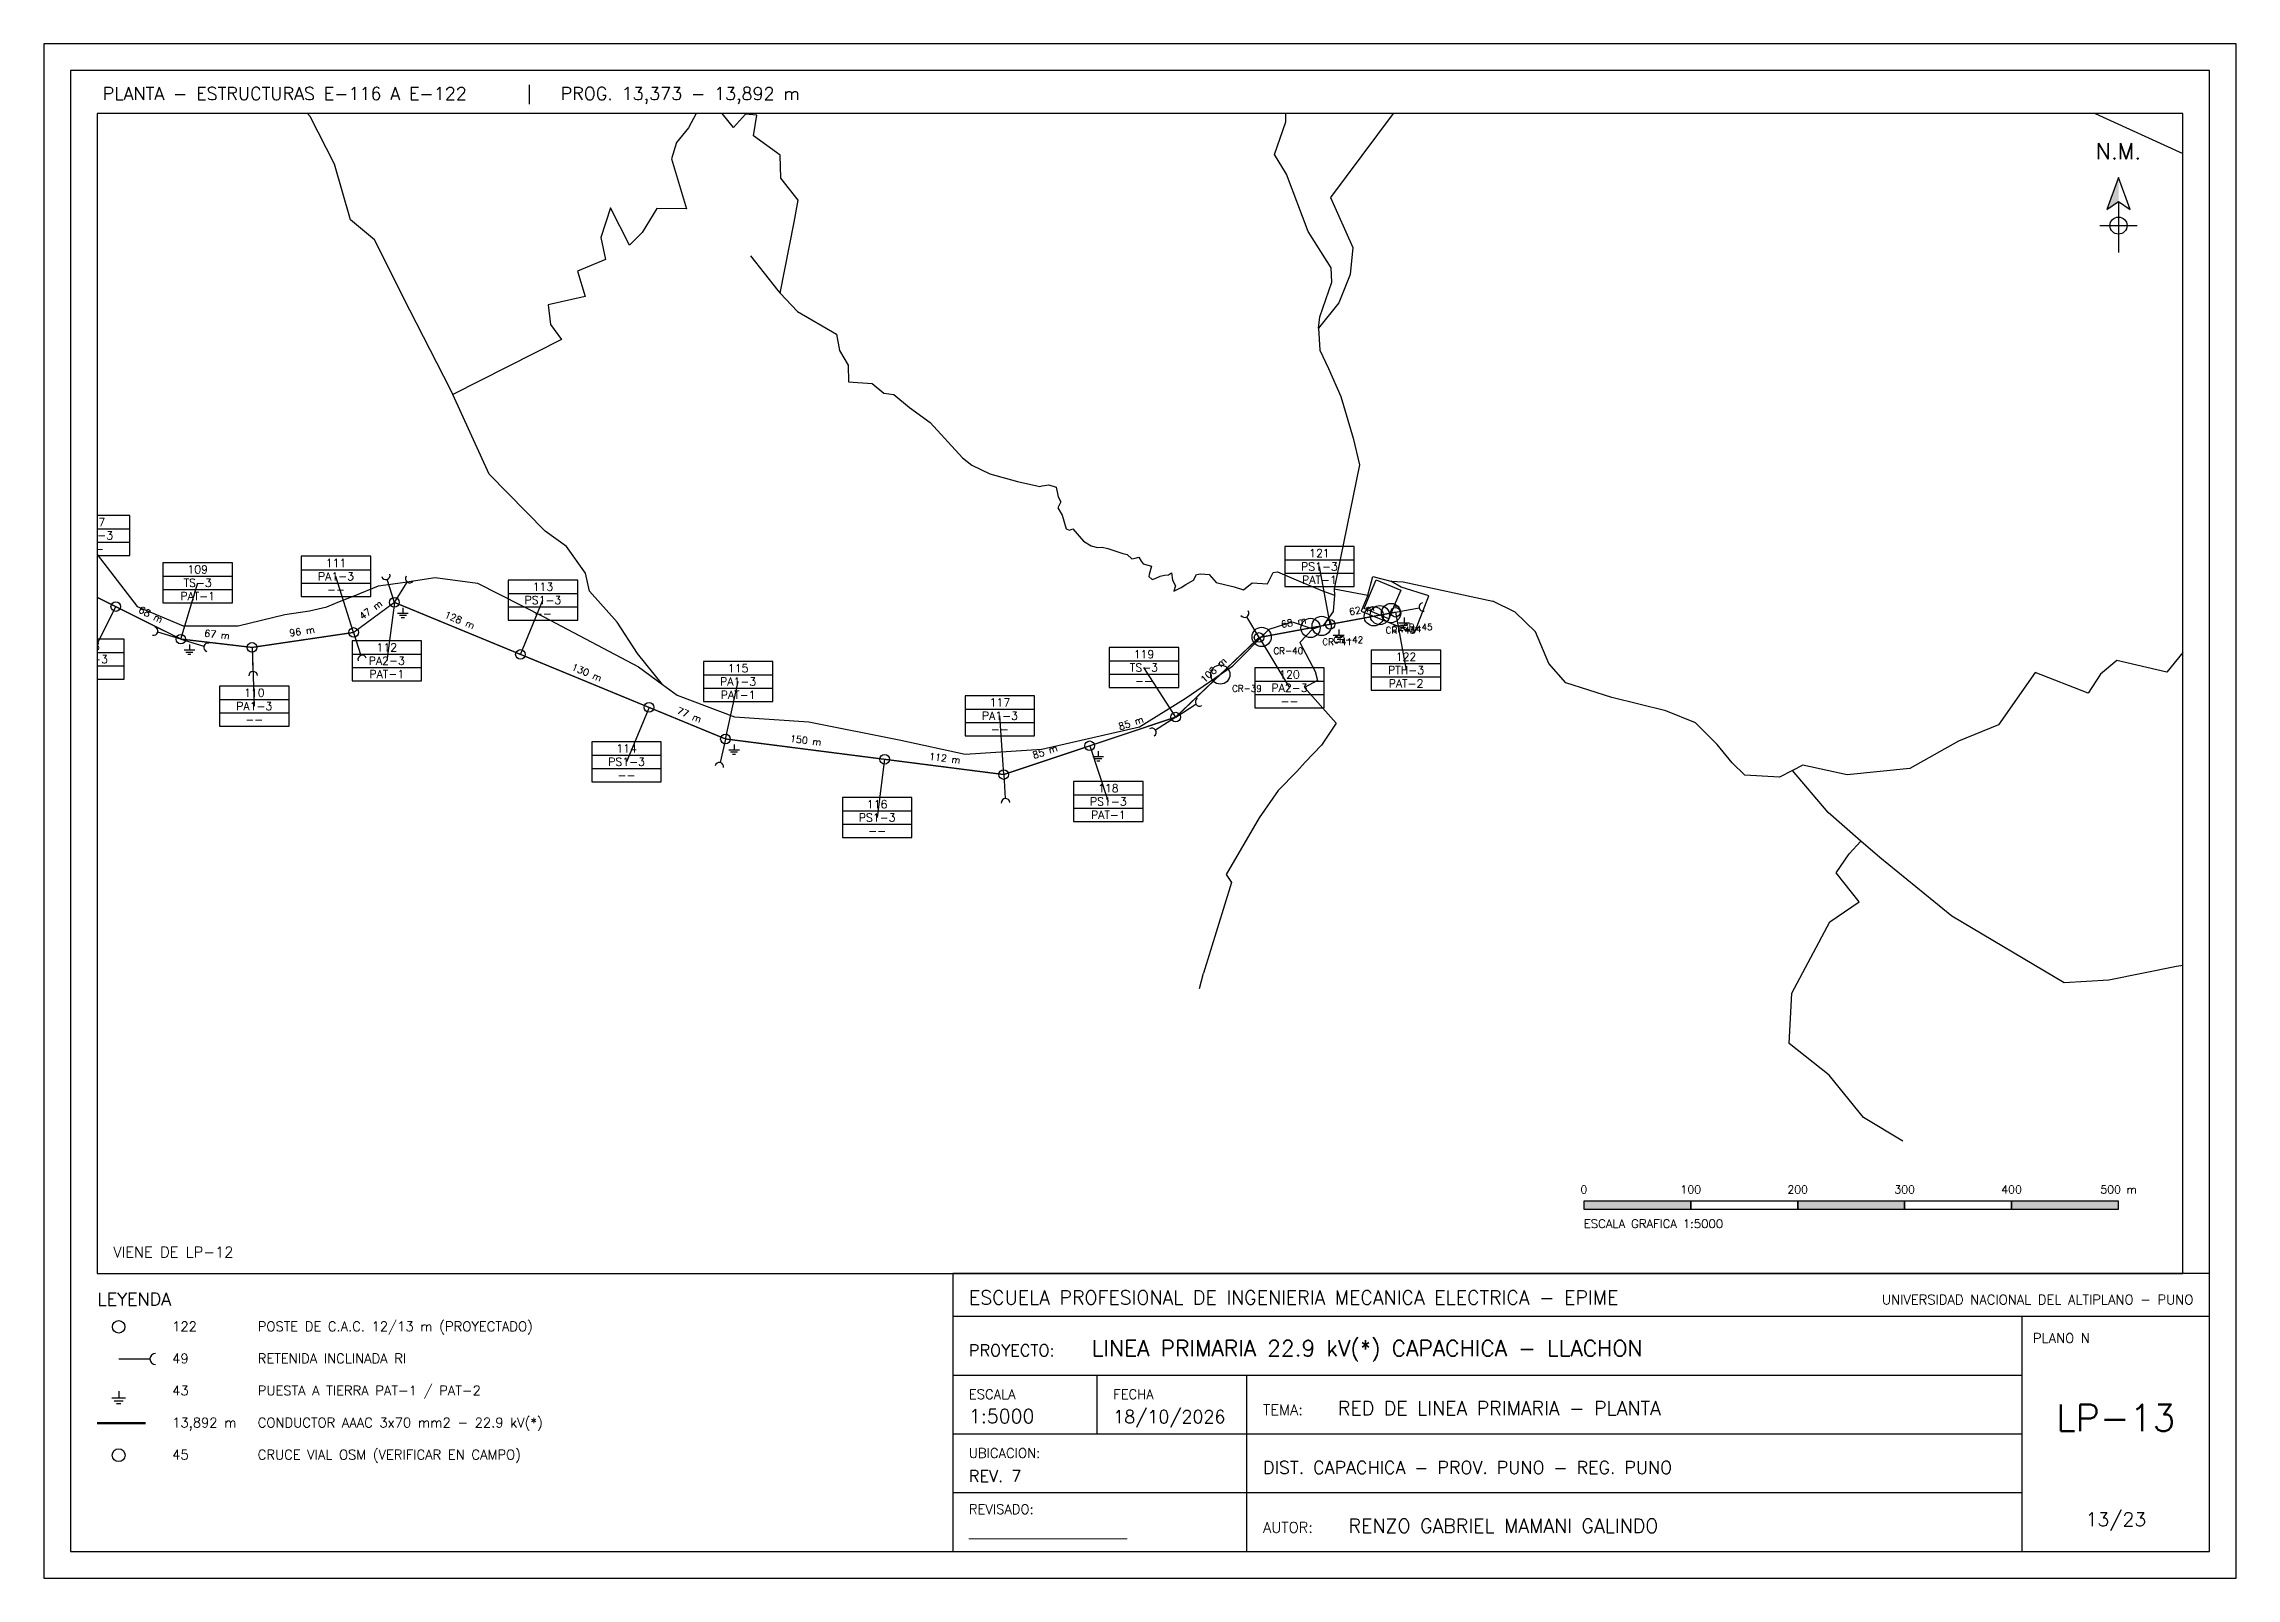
# Paper-space layout 'LP-13' of a CAD drawing. Header units: metres, sheet in millimetres. Extents: x 5 to 415, y 5 to 292.
# The model-space entities are those that its viewports show. They can reach past a viewport. Long polylines and large blocks are cut down to what shows.
import ezdxf
from ezdxf.enums import TextEntityAlignment as Align

# ---------------------------------------------------------------- set-up
doc = ezdxf.new("R2010")
doc.units = ezdxf.units.M
for name, color, linetype in [('CRUCES', 30, 'CONTINUOUS'), ('MARCO', 7, 'CONTINUOUS'), ('NM', 5, 'CONTINUOUS'), ('ROTULO', 7, 'CONTINUOUS'), ('RP_CONDUCTOR', 5, 'CONTINUOUS'), ('RP_CUADROPOSTE', 5, 'CONTINUOUS'), ('RP_LEYENDA', 7, 'CONTINUOUS'), ('RP_POSTE', 1, 'CONTINUOUS'), ('RP_PTIERRA', 2, 'CONTINUOUS'), ('RP_RETENIDA', 1, 'CONTINUOUS'), ('RP_VANO', 4, 'CONTINUOUS'), ('VIAS', 8, 'CONTINUOUS')]:
    doc.layers.add(name, color=color, linetype=linetype)
doc.layers.add('REDCAD_VIEWPORTS', color=8, linetype='CONTINUOUS', plot=False)
doc.styles.add('ROMANS', font='romans.shx')

# ---------------------------------------------------------------- blocks, each defined once
blk = doc.blocks.new('NM')
blk.add_hatch(color=5).paths.add_polyline_path([(0, 0), (0, -4.5), (-2.2, -6)])
for p, q in [((0, -4.5), (0, -14)), ((-3.5, -9), (3.5, -9))]:
    blk.add_line(p, q)
blk.add_lwpolyline([(0, 0), (-2.2, -6), (0, -4.5), (2.2, -6)], close=True)
blk.add_circle((0, -9), 1.6)
at = {"style": 'ROMANS'}
blk.add_text('N.M.', height=3, dxfattribs=at).set_placement((0, 2.5), align=Align.BOTTOM_CENTER)
blk = doc.blocks.new('POSTE_LP')
blk.add_circle((0, 0), 0.9)
blk = doc.blocks.new('RETENIDA')
blk.add_line((0, 0), (4.5, 0))
blk.add_arc((5.3, 0), 0.8, 90, 270)
blk = doc.blocks.new('PAT')
for p, q in [((0, 0), (0, -1)), ((-1, -1), (1, -1)), ((-0.65, -1.4), (0.65, -1.4)), ((-0.3, -1.8), (0.3, -1.8))]:
    blk.add_line(p, q)
blk = doc.blocks.new('CUADRO_POSTE')
for p, q in [((0, 5), (13, 5)), ((0, 2.5), (13, 2.5))]:
    blk.add_line(p, q)
blk.add_lwpolyline([(0, 0), (13, 0), (13, 7.5), (0, 7.5)], close=True)
at = {"style": 'ROMANS'}
for tag, p in [('NUMERO', (6.5, 6.25)), ('ARMADO', (6.5, 3.75)), ('PAT', (6.5, 1.25))]:
    blk.add_attdef(tag, text='', height=1.5, dxfattribs=at).set_placement(p, align=Align.MIDDLE_CENTER)

msp = doc.modelspace()

# ---------------------------------------------------------------- linework, layer by layer
at = {"layer": 'CRUCES'}
for centre in [(415997.6, 8261539.6), (416003.2, 8261540.7), (416013.7, 8261542.6), (415892.7, 8261520.3), (415938.4, 8261528.7), (415948.8, 8261530.6), (415854, 8261485.1)]:
    msp.add_circle(centre, 9, dxfattribs=at)
at = {"layer": 'RP_CONDUCTOR', "const_width": 1.25}
msp.add_lwpolyline([(414760.3, 8261579.1), (414882, 8261518.3), (414948.6, 8261510.5), (415043.6, 8261524.5), (415081.7, 8261552.6), (415391.3, 8261424.9), (415651.5, 8261391.6), (415812.3, 8261445.3), (415890.3, 8261519.8), (416017.8, 8261543.4)], dxfattribs=at)
at = {"layer": 'RP_CUADROPOSTE'}
for p, q in [((414760.3, 8261579.1), (414801.8, 8261615.3)), ((415956.7, 8261532.1), (415946.7, 8261586.2)), ((414882, 8261518.2), (414897.8, 8261570.9)), ((415043.6, 8261524.5), (415027.1, 8261576.9)), ((414821.2, 8261548.7), (414796.6, 8261499.5)), ((415081.7, 8261552.6), (415074.6, 8261498)), ((415199.6, 8261503.9), (415220.6, 8261554.8)), ((416017.8, 8261543.4), (416027.7, 8261489.3)), ((414948.6, 8261510.5), (414950.7, 8261455.6)), ((415890.3, 8261519.8), (415918.7, 8261472.7)), ((415812.3, 8261445.3), (415782.6, 8261491.7)), ((415391.3, 8261424.8), (415403.1, 8261478.6)), ((415319.8, 8261454.4), (415298.8, 8261403.5)), ((415651.5, 8261391.6), (415647.9, 8261446.5)), ((415731.9, 8261418.5), (415749.3, 8261366.3)), ((415540.1, 8261405.9), (415533.1, 8261351.3))]:
    msp.add_line(p, q, dxfattribs=at)
at = {"layer": 'VIAS'}
for points in [[(414702.2, 8261725.4), (414803.8, 8261597.7), (414841.3, 8261548.9), (414884.2, 8261530.6), (414935.7, 8261530.8), (414979.2, 8261541.2), (415002.3, 8261544.6), (415018.5, 8261548.6), (415030.4, 8261553.3), (415044.2, 8261558.6), (415066.9, 8261568), (415089.4, 8261571.1), (415119.7, 8261575.9), (415159.4, 8261570.6), (415221.4, 8261539), (415309.9, 8261492.4), (415332.5, 8261475.8), (415346.2, 8261465.8), (415399.6, 8261445.6), (415469.1, 8261441), (415555.4, 8261423.6), (415615.3, 8261410.6), (415687.2, 8261415.2), (415778.5, 8261436.3), (415821, 8261462.6), (415865.8, 8261493.2), (415899.8, 8261527.5), (415921.2, 8261534.3), (415940.6, 8261528), (415950.6, 8261531.2)], [(415332.5, 8261475.8), (415308.9, 8261504.8), (415290.1, 8261534.1), (415264.3, 8261563), (415260.3, 8261579.9), (415242.8, 8261604.9), (415222.7, 8261619.1), (415170.2, 8261672.6), (415136.4, 8261746.9), (415134.2, 8261751.7), (415096, 8261826), (415063.1, 8261891.7), (415040.8, 8261910.3), (415025.8, 8261962.6), (415003, 8262007.1), (414971.9, 8262042.9)], [(415945.9, 8261809), (415947.2, 8261819.7), (415958.4, 8261852.2), (415957.7, 8261865.6), (415936.3, 8261899.5), (415915.8, 8261953.1), (415904.8, 8261971.5), (415915.4, 8262001.9), (415915.6, 8262074.6)], [(416353.9, 8262141.9), (416316.4, 8262151.8), (416270.4, 8262157.3), (416224.5, 8262134.3), (416194.1, 8262126.4), (416151, 8262108.9), (416093.6, 8262085.8), (416046.1, 8262050.5), (415956.9, 8261931.3), (415977.8, 8261884.6), (415975.6, 8261859.4), (415964.7, 8261832.9), (415945.9, 8261809), (415947.1, 8261788.5), (415955.2, 8261771.4), (415966.8, 8261745.1), (415978.4, 8261706.3), (415984.3, 8261681.2), (415960.4, 8261565.3), (415960.9, 8261559.3), (415959.7, 8261544.2), (415950.6, 8261531.2)], [(416353.9, 8262141.9), (416406.8, 8262139.8), (416438.3, 8262137.4), (416457.3, 8262142.2), (416490, 8262155.8), (416513.9, 8262168.3), (416518.7, 8262170.8), (416542.3, 8262157.4), (416566.6, 8262126.6), (416604.7, 8262083.4), (416648.6, 8262020.7), (417100, 8261814.4), (417172.5, 8261790.7), (417235.8, 8261765.8), (417303.7, 8261743.2), (417461.9, 8261711.6)], [(415442.6, 8261841.7), (415455.5, 8261908.3), (415459.4, 8261928.9), (415443.2, 8261949.4), (415442.3, 8261970.9), (415417.4, 8261989), (415420.7, 8262008.2), (415409.9, 8262009.1), (415398.7, 8261996.8), (415385.2, 8262014), (415368.6, 8262019), (415356.8, 8261996.3), (415345.5, 8261982.8), (415340.7, 8261967.4), (415354.8, 8261920.8), (415327.1, 8261921), (415313.4, 8261898.7), (415301.7, 8261886.8), (415283.9, 8261921.6), (415274.9, 8261893.8), (415279, 8261873.4), (415253, 8261862.4), (415260.1, 8261838.7), (415225.5, 8261830.8), (415227.6, 8261812.5), (415238.1, 8261798.4), (415136.4, 8261746.9)], [(415414.7, 8261876.6), (415440.3, 8261844.3), (415442.6, 8261841.7), (415458.7, 8261824.7), (415495.2, 8261803.4), (415497.9, 8261788.2), (415506, 8261774.6), (415506.3, 8261758.8), (415528.5, 8261757.2), (415539.3, 8261748.3), (415548.6, 8261746.9), (415563.3, 8261735), (415582.6, 8261721), (415613, 8261687.9), (415621.6, 8261680.9), (415638.5, 8261672.7), (415664.4, 8261665.8), (415685.1, 8261661), (415687.4, 8261661.5), (415693.7, 8261662.5), (415700.5, 8261660.5), (415702.3, 8261651.2), (415704.9, 8261646.5), (415702, 8261641.1), (415706.1, 8261634.3), (415709.8, 8261621.3), (415713, 8261620.3), (415716.1, 8261621.3), (415726.1, 8261609.9), (415733.2, 8261605.4), (415739.1, 8261603.9), (415743.5, 8261604.4), (415748.9, 8261603), (415762.8, 8261598.2), (415767, 8261597.5), (415771.4, 8261593.4), (415774.3, 8261594), (415777.9, 8261594.8), (415780, 8261591.1), (415782, 8261588.6), (415789.7, 8261586.5), (415787.5, 8261578.8), (415787.1, 8261576.7), (415790.2, 8261574.1), (415793, 8261574.8), (415797.8, 8261577.1), (415801.8, 8261578), (415805.7, 8261578.3), (415808.5, 8261580.1), (415809.2, 8261573.5), (415812.1, 8261568), (415810.7, 8261563), (415817.3, 8261566.6), (415821.9, 8261569.2), (415829, 8261573.4), (415831.6, 8261578.8), (415835.4, 8261579.3), (415843.7, 8261578.6), (415850.1, 8261571.1), (415867, 8261567.1), (415875.6, 8261564.4), (415883.8, 8261570.9), (415898.2, 8261570), (415903.4, 8261580.6), (415907.4, 8261581.2), (415927, 8261572.8), (415949.7, 8261563.4), (415960.9, 8261559.3)], [(416767.7, 8261522.9), (416739, 8261487.4), (416692.4, 8261498.2), (416677.1, 8261485.5), (416665.4, 8261467.8), (416616.1, 8261487), (416581.6, 8261438), (416544.3, 8261422.7), (416498.7, 8261397.3), (416440.2, 8261391.2), (416398.7, 8261400.3), (416389, 8261395.3), (416376.8, 8261389.1), (416344.5, 8261391), (416332.5, 8261402.6), (416318.6, 8261419.7), (416298.4, 8261440), (416270.7, 8261451.3), (416220.1, 8261463.7), (416177, 8261477.4), (416161.3, 8261495.4), (416148.6, 8261525.1), (416129.6, 8261543.5), (416108.9, 8261553.7)], [(415960.4, 8261565.3), (415992.1, 8261559.3), (415996.6, 8261576.9), (416013.5, 8261572.3), (416024.9, 8261571.9), (416108.9, 8261553.7)], [(415992.1, 8261559.3), (415985.7, 8261544.5), (416035.5, 8261524.2), (416049.1, 8261558.6), (416023.1, 8261566.7), (416013.5, 8261572.3)], [(415999.7, 8261573.7), (416022.8, 8261564.1), (416016.7, 8261549.7), (416011.5, 8261537.3), (415988.4, 8261546.8), (415993.5, 8261559), (415999.7, 8261573.7)], [(415993.5, 8261559), (415992.1, 8261559.3)], [(416016.7, 8261549.7), (416018.9, 8261548.9)], [(415940.6, 8261528), (415928.5, 8261515.1), (415942.6, 8261488.1), (415944.9, 8261479.4), (415932.8, 8261472.9), (415962.5, 8261439.5), (415948.5, 8261419.1), (415933.4, 8261403.2), (415925.5, 8261394.5), (415908.1, 8261376.8), (415890.4, 8261351.1), (415859.5, 8261298.2), (415864.5, 8261290.7), (415838.2, 8261205.8)], [(416861.3, 8261229.5), (416748.2, 8261212.2), (416685, 8261199.4), (416643, 8261196.8), (416538.1, 8261259.2), (416470.7, 8261314), (416453.1, 8261329.3), (416422.3, 8261356.1), (416389, 8261395.3)], [(416492.2, 8261048.7), (416455.6, 8261070.9), (416423.2, 8261110.3), (416385.8, 8261140), (416388.3, 8261187), (416424, 8261253.8), (416451.5, 8261272.6), (416430, 8261299.7), (416441.9, 8261317.3), (416453.1, 8261329.3)], [(415834.7, 8261191.5), (415838.2, 8261205.8)]]:
    msp.add_lwpolyline(points, dxfattribs=at)

# ---------------------------------------------------------------- block references
at = {"layer": 'RP_CUADROPOSTE', "xscale": 5, "yscale": 5}
for p, values in [((414769.3, 8261596.5), {'NUMERO': '107', 'ARMADO': 'PA2-3', 'PAT': '--'}), ((415914.2, 8261567.4), {'NUMERO': '121', 'ARMADO': 'PS1-3', 'PAT': 'PAT-1'}), ((414865.3, 8261552.2), {'NUMERO': '109', 'ARMADO': 'TS-3', 'PAT': 'PAT-1'}), ((414994.6, 8261558.2), {'NUMERO': '111', 'ARMADO': 'PA1-3', 'PAT': '--'}), ((415188.1, 8261536), {'NUMERO': '113', 'ARMADO': 'PS1-3', 'PAT': '--'}), ((414764.1, 8261480.7), {'NUMERO': '108', 'ARMADO': 'PS1-3', 'PAT': '--'}), ((415042.1, 8261479.3), {'NUMERO': '112', 'ARMADO': 'PA2-3', 'PAT': 'PAT-1'}), ((415750.1, 8261472.9), {'NUMERO': '119', 'ARMADO': 'TS-3', 'PAT': '--'}), ((415995.2, 8261470.5), {'NUMERO': '122', 'ARMADO': 'PTH-3', 'PAT': 'PAT-2'}), ((415370.6, 8261459.8), {'NUMERO': '115', 'ARMADO': 'PA1-3', 'PAT': 'PAT-1'}), ((415886.2, 8261453.9), {'NUMERO': '120', 'ARMADO': 'PA2-3', 'PAT': '--'}), ((414918.2, 8261436.8), {'NUMERO': '110', 'ARMADO': 'PA1-3', 'PAT': '--'}), ((415615.4, 8261427.8), {'NUMERO': '117', 'ARMADO': 'PA1-3', 'PAT': '--'}), ((415266.3, 8261384.8), {'NUMERO': '114', 'ARMADO': 'PS1-3', 'PAT': '--'}), ((415716.8, 8261347.6), {'NUMERO': '118', 'ARMADO': 'PS1-3', 'PAT': 'PAT-1'}), ((415500.6, 8261332.6), {'NUMERO': '116', 'ARMADO': 'PS1-3', 'PAT': '--'})]:
    msp.add_blockref('CUADRO_POSTE', p, dxfattribs=at).add_auto_attribs(values)
at = {"layer": 'RP_POSTE', "xscale": 5, "yscale": 5}
for p in [(414821.2, 8261548.7), (415081.7, 8261552.6), (416017.8, 8261543.4), (414882, 8261518.2), (415043.6, 8261524.5), (415890.3, 8261519.8), (415956.7, 8261532.1), (414948.6, 8261510.5), (415199.6, 8261503.9), (415319.8, 8261454.4), (415812.3, 8261445.3), (415391.3, 8261424.8), (415731.9, 8261418.5), (415540.1, 8261405.9), (415651.5, 8261391.6)]:
    msp.add_blockref('POSTE_LP', p, dxfattribs=at)
at = {"layer": 'RP_PTIERRA', "xscale": 5, "yscale": 5}
for p in [(415089.7, 8261547.6), (415964.7, 8261527.1), (416025.8, 8261538.4), (414890, 8261513.2), (415399.3, 8261419.8), (415739.9, 8261413.5)]:
    msp.add_blockref('PAT', p, dxfattribs=at)
at = {"layer": 'RP_RETENIDA', "xscale": 5, "yscale": 5}
for p, rotation in [((415081.7, 8261552.6), 107.49055403816186), ((415081.7, 8261552.6), 57.49055403816186), ((415890.3, 8261519.8), 120.9841678647893), ((416017.8, 8261543.4), 10.46256284613999), ((414882, 8261518.2), 163.3333488614173), ((414882, 8261518.2), -16.666651138582683), ((415043.6, 8261524.5), -72.47607929956662), ((414948.6, 8261510.5), -87.78501014642428), ((415812.3, 8261445.3), 32.60107950866334), ((415812.3, 8261445.3), 212.60107950866333), ((415391.3, 8261424.8), -102.41585276773291), ((415651.5, 8261391.6), -86.23252111476447)]:
    msp.add_blockref('RETENIDA', p, dxfattribs=dict(at, rotation=rotation))

# ---------------------------------------------------------------- texts
at = {"layer": 'CRUCES', "style": 'ROMANS'}
for s, p in [('CR-42', (415959.8, 8261514.6)), ('CR-43', (416008.6, 8261523.6)), ('CR-44', (416014.2, 8261524.7)), ('CR-45', (416024.7, 8261526.6)), ('CR-40', (415903.7, 8261504.3)), ('CR-41', (415949.4, 8261512.7)), ('CR-39', (415865, 8261469.1))]:
    msp.add_text(s, height=6, dxfattribs=at).set_placement(p)
at = {"layer": 'RP_VANO', "style": 'ROMANS'}
for s, rotation, p in [('68 m', -26.5613, (414790.7, 8261566.9)), ('68 m', -26.5613, (414851.6, 8261536.5)), ('47 m', 36.3736, (415062.7, 8261541.5)), ('128 m', -22.4214, (415140.7, 8261531.3)), ('62 m', 10.4626, (415987.2, 8261540.7)), ('67 m', -6.6159, (414915.3, 8261517.4)), ('96 m', 8.3629, (414996.1, 8261520.5)), ('68 m', 10.4559, (415923.5, 8261529)), ('130 m', -22.4185, (415259.7, 8261482.2)), ('108 m', 43.6557, (415851.3, 8261485.6)), ('77 m', -22.4244, (415355.5, 8261442.6)), ('85 m', 18.4734, (415772.1, 8261434.9)), ('150 m', -7.2733, (415465.7, 8261418.4)), ('112 m', -7.2788, (415595.8, 8261401.7)), ('85 m', 18.4756, (415691.7, 8261408.1))]:
    msp.add_text(s, height=6.5, rotation=rotation, dxfattribs=at).set_placement(p, align=Align.BOTTOM_CENTER)

psp = doc.layouts.new('LP-13')

# ---------------------------------------------------------------- hatches: boundary and pattern name
for points in [[(293, 74), (313, 74), (313, 75.5), (293, 75.5)], [(333, 74), (353, 74), (353, 75.5), (333, 75.5)], [(373, 74), (393, 74), (393, 75.5), (373, 75.5)]]:
    psp.add_hatch(color=7).paths.add_polyline_path(points)

# ---------------------------------------------------------------- linework, layer by layer
at = {"layer": 'CRUCES'}
psp.add_circle((19, 28), 1.2, dxfattribs=at)
at = {"layer": 'MARCO'}
for points in [[(5, 5), (415, 5), (415, 292), (5, 292)], [(10, 10), (410, 10), (410, 287), (10, 287)], [(15, 62), (405, 62), (405, 279), (15, 279)]]:
    psp.add_lwpolyline(points, close=True, dxfattribs=at)
at = {"layer": 'ROTULO'}
for p, q in [((175, 54), (375, 54)), ((175, 54), (410, 54)), ((375, 10), (375, 54)), ((175, 43), (375, 43)), ((202, 32), (202, 43)), ((230, 10), (230, 43)), ((175, 32), (375, 32)), ((175, 21), (375, 21))]:
    psp.add_line(p, q, dxfattribs=at)
for points in [[(293, 74), (313, 74), (313, 75.5), (293, 75.5)], [(313, 74), (333, 74), (333, 75.5), (313, 75.5)], [(333, 74), (353, 74), (353, 75.5), (333, 75.5)], [(353, 74), (373, 74), (373, 75.5), (353, 75.5)], [(373, 74), (393, 74), (393, 75.5), (373, 75.5)], [(175, 10), (410, 10), (410, 62), (175, 62)]]:
    psp.add_lwpolyline(points, close=True, dxfattribs=at)
at = {"layer": 'RP_CONDUCTOR', "lineweight": 50}
psp.add_line((15, 34), (24, 34), dxfattribs=at)

# ---------------------------------------------------------------- block references
at = {"layer": 'NM'}
psp.add_blockref('NM', (393, 267), dxfattribs=at)
at = {"layer": 'RP_POSTE', "xscale": 1.3, "yscale": 1.3}
psp.add_blockref('POSTE_LP', (19, 52), dxfattribs=at)
at = {"layer": 'RP_PTIERRA', "xscale": 1.3, "yscale": 1.3}
psp.add_blockref('PAT', (19, 40), dxfattribs=at)
at = {"layer": 'RP_RETENIDA', "xscale": 1.3, "yscale": 1.3}
psp.add_blockref('RETENIDA', (19, 46), dxfattribs=at)

# ---------------------------------------------------------------- texts
at = {"layer": 'ROTULO', "style": 'ROMANS'}
for s, height, p in [('PLANTA - ESTRUCTURAS E-116 A E-122   |   PROG. 13,373 - 13,892 m', 2.4, (16, 281.5)), ('ESCALA GRAFICA 1:5000', 1.6, (293, 70.5)), ('VIENE DE LP-12', 2, (18, 65)), ('ESCUELA PROFESIONAL DE INGENIERIA MECANICA ELECTRICA - EPIME', 2.6, (178, 56.2)), ('LINEA PRIMARIA 22.9 kV(*) CAPACHICA - LLACHON', 3, (201, 46.5)), ('PLANO N', 1.8, (377, 49)), ('PROYECTO:', 2.2, (178, 46.5)), ('ESCALA', 1.8, (178, 38.5)), ('FECHA', 1.8, (205, 38.5)), ('TEMA:', 2, (233, 35.5)), ('RED DE LINEA PRIMARIA - PLANTA', 2.6, (247, 35.5)), ('1:5000', 2.6, (178, 34)), ('18/10/2026', 2.4, (205, 34)), ('UBICACION:', 1.8, (178, 27.5)), ('REV. 7', 2.2, (178, 23)), ('DIST. CAPACHICA - PROV. PUNO - REG. PUNO', 2.4, (233, 24.5)), ('REVISADO:', 1.8, (178, 17)), ('________________________', 1.8, (178, 12.5)), ('AUTOR:', 2, (233, 13.5)), ('RENZO GABRIEL MAMANI GALINDO', 2.6, (249, 13.5))]:
    psp.add_text(s, height=height, dxfattribs=at).set_placement(p)
for s, p in [('0', (293, 76.5)), ('100', (313, 76.5)), ('200', (333, 76.5)), ('300', (353, 76.5)), ('400', (373, 76.5)), ('500 m', (393, 76.5))]:
    psp.add_text(s, height=1.5, dxfattribs=at).set_placement(p, align=Align.BOTTOM_CENTER)
psp.add_text('UNIVERSIDAD NACIONAL DEL ALTIPLANO - PUNO', height=1.8, dxfattribs=at).set_placement((407, 56.2), align=Align.RIGHT)
for s, height, p in [('LP-13', 5, (392.5, 35)), ('13/23', 2.6, (392.5, 16))]:
    psp.add_text(s, height=height, dxfattribs=at).set_placement(p, align=Align.MIDDLE_CENTER)
at = {"layer": 'RP_LEYENDA', "style": 'ROMANS'}
for s, height, p in [('LEYENDA', 2.4, (15, 56)), ('POSTE DE C.A.C. 12/13 m (PROYECTADO)', 1.8, (45, 51.2)), ('122', 1.8, (29, 51.2)), ('49', 1.8, (29, 45.2)), ('RETENIDA INCLINADA RI', 1.8, (45, 45.2)), ('43', 1.8, (29, 39.2)), ('PUESTA A TIERRA PAT-1 / PAT-2', 1.8, (45, 39.2)), ('13,892 m', 1.8, (29, 33.2)), ('CONDUCTOR AAAC 3x70 mm2 - 22.9 kV(*)', 1.8, (45, 33.2)), ('45', 1.8, (29, 27.2)), ('CRUCE VIAL OSM (VERIFICAR EN CAMPO)', 1.8, (45, 27.2))]:
    psp.add_text(s, height=height, dxfattribs=at).set_placement(p)

# ---------------------------------------------------------------- viewports
at = {"layer": 'REDCAD_VIEWPORTS'}
psp.add_viewport(center=(210, 170.5), size=(390, 217), view_center_point=(415778.92, 8261467.5), view_height=1085, dxfattribs=at)

doc.saveas('drawing.dxf')
